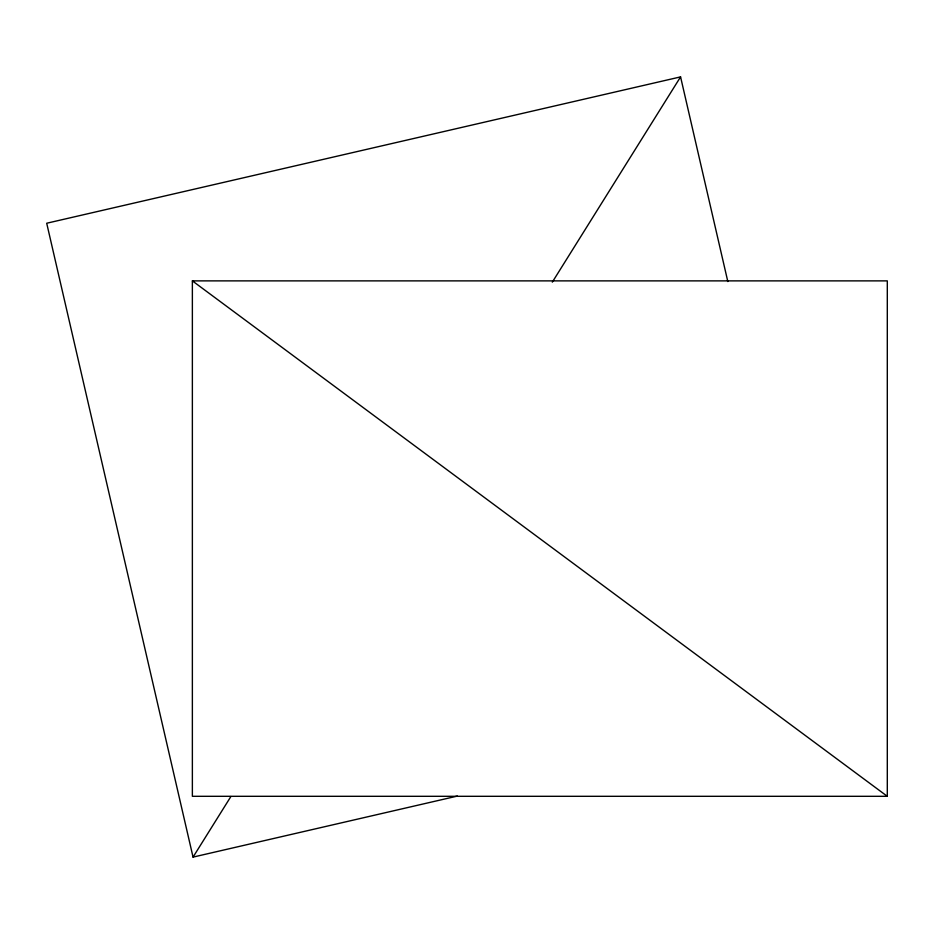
<?xml version="1.0" encoding="UTF-8"?>
<svg xmlns="http://www.w3.org/2000/svg" width="934" height="934" viewBox="0 0 934 934"><rect width="100%" height="100%" fill="white"/><g stroke="black" fill="none" stroke-linecap="round" stroke-linejoin="round"><path stroke-width="1.4" d="M727.819 281.554L680.571 76.892L46.7 223.238L193.046 857.108L230.896 796.515M552.309 282.15L680.571 76.892M193.046 857.108L457.391 796.072M192.369 280.877L887.3 280.877L887.3 796.305L192.369 796.305L192.369 280.877L887.3 796.305"/></g></svg>
